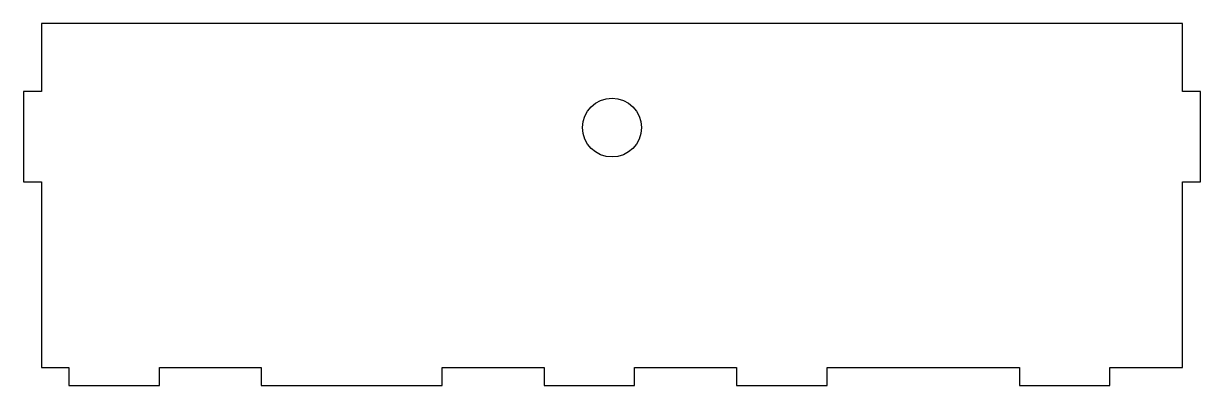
# Model space of a CAD drawing. Header units: millimetres. Extents: x -130 to 130, y -30 to 50.
import ezdxf

# ---------------------------------------------------------------- set-up
doc = ezdxf.new("R2010")
doc.units = ezdxf.units.MM
doc.layers.get('0').update_dxf_attribs({"linetype": 'CONTINUOUS'})

msp = doc.modelspace()

# ---------------------------------------------------------------- linework, layer by layer
msp.add_lwpolyline([(-126, 15), (-126, -26), (-120, -26), (-120, -30), (-100, -30), (-100, -26), (-77.5, -26), (-77.5, -30), (-37.5, -30), (-37.5, -26), (-15, -26), (-15, -30), (5, -30), (5, -26), (27.5, -26), (27.5, -30), (47.5, -30), (47.5, -26), (90, -26), (90, -30), (110, -30), (110, -26), (126, -26), (126, 15), (130, 15), (130, 35), (126, 35), (126, 50), (-126, 50), (-126, 35), (-130, 35), (-130, 15)], close=True)
msp.add_circle((0, 27), 6.5)

doc.saveas('drawing.dxf')
